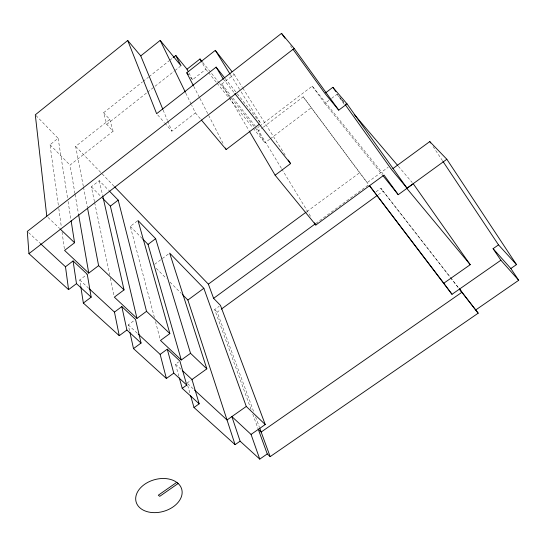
<?xml version="1.0" encoding="UTF-8"?>
<svg xmlns="http://www.w3.org/2000/svg" width="546" height="546" viewBox="0 0 546 546"><rect width="100%" height="100%" fill="white"/><g stroke="black" fill="none" stroke-linecap="round" stroke-linejoin="round"><path stroke-width="0.41" stroke-dasharray="2.73 2.05" d="M58.34 205.139L50.014 144.758L58.122 138.315L35.879 115.424M74.959 193.564L70.018 165.097L113.077 131.224L106.763 124.372L103.59 112.722L142.369 81.996M143.038 81.463L148.389 77.225M149.058 76.693L169.117 60.804M169.786 60.272L172.461 58.149M83.333 186.336L75.641 146.396L109.753 119.458L103.59 112.722M106.763 124.372L146.901 92.697M147.57 92.172L174.331 71.055M175 70.523L180.351 66.305M190.404 77.211L192.479 79.736L205.835 69.26L202.088 62.647M229.04 96.567L221.717 84.077L234.159 74.392L233.115 73.062M94.478 201.733L91.366 186.8L99.27 180.651L108.729 190.383M164.803 123.062L171.881 131.183L195.413 112.913L191.707 105.276M281.34 168.243L257.03 128.208L259.05 126.665M259.719 126.153L312.223 86.111L382.971 173.758M154.402 317.472L130.282 226.365L137.981 220.495M269.663 139.278L264.947 142.854L257.951 131.299L262.681 127.696M263.356 127.184L303.214 96.819L367.192 182.63L388.158 167.253M80.644 285.735L79.736 279.962L87.264 274.242M270.338 138.766L311.452 107.589M312.223 86.111L324.877 103.46L328.931 100.389M331.634 98.348L337.039 94.26L345.325 103.986M154.641 264.339L168.284 254.108M129.518 330.589L128.249 324.856L134.214 320.441M306.927 211.555L359.623 172.734L368.721 184.685L315.875 223.41M251.037 409.404L214.687 309.589L219.171 306.313M376.085 191.748L380.896 188.24L450.102 276.959M253.542 411.274L217.192 312.141L220.632 309.63M378.248 194.71L383.067 191.196L449.89 276.897M178.87 376.262L175.519 364.182L178.644 361.916M187.005 383.094L191.373 379.955M187.626 383.674L193.885 389.441M28.549 232.582L39.817 243.011M79.736 279.962L88.418 287.995M128.249 324.856L137.633 333.538M175.519 364.182L181.013 369.294M47.993 217.397L59.473 228.337M156.258 268.352L166.407 278.515M169.983 282.105L181.32 293.461M50.014 144.758L70.018 165.097M91.366 186.8L100.874 196.464M130.282 226.365L142.117 238.397M214.687 309.589L217.192 312.141M75.641 146.396L113.991 186.193M157.719 114.947L164.257 122.441M398.348 166.264L412.162 182.48M195.413 112.913L200.812 119.335M324.877 103.46L382.289 174.856M202.662 62.292L219.144 82.862M219.676 83.524L230.842 97.461M231.368 98.123L254.764 127.32M255.296 127.982L257.951 131.299M205.835 69.26L207.971 71.915M208.504 72.577L216.489 82.521M217.021 83.183L252.696 127.607M253.228 128.269L264.947 142.854M221.717 84.077L230.678 95.27M232.787 97.905L257.03 128.208M223.13 78.863L234.282 92.875M225.129 78.481L236.8 93.175M237.326 93.844L260.654 123.225L240.001 90.035M450.621 277.634L458.49 287.715M450.416 277.566L458.763 288.274M303.214 96.819L359.623 172.734M380.896 188.24L383.067 191.196M290.479 45.789L291.974 47.857M337.039 94.26L344.437 104.614M340.247 97.693L341.728 99.768M342.219 100.457L344.683 103.911M433.06 146.533L442.478 160.681M234.159 74.392L242.349 87.346M242.806 88.07L285.565 155.706M230.569 74.884L239.551 89.319M281.784 168.973L310.961 217.021M229.47 97.304L248.853 130.371M188.964 72.966L192.479 79.736M193.734 86.336L199.529 97.618M199.918 98.376L223.485 144.267M185.776 93.059L191.339 104.511M163.124 110.012L167.342 120.202M167.663 120.987L171.881 131.183M255.589 416.871L259.405 427.265M252.784 414.196L258.306 429.374M187.701 385.537L190.035 393.673M109.753 119.458L113.077 131.224M155.487 321.574L160.046 338.813M99.27 180.651L102.648 195.543M94.649 202.559L109.685 274.747M110.374 278.064L114.005 295.488M83.497 187.176L87.353 207.207M75.102 194.403L78.44 213.663M58.122 138.315L67.547 198.109M68.073 201.474L70.994 220.004M58.804 208.49L61.343 226.938M62.039 231.968L64.353 248.744"/><path stroke-width="0.82" d="M162.804 109.227L140.752 55.904L127.716 40.493L35.292 114.817L46.785 216.243M140.752 55.904L160.19 40.39L181.019 65.773L175.805 55.501L173.13 57.623M188.186 71.465L187.012 69.206L200 58.975L202.129 61.63M193.345 85.586L186.78 72.795L215.308 50.355L232.064 71.724M224.604 77.812L216.12 67.131L156.634 113.698L127.716 40.493M516.489 264.612L498.512 244.874L493.086 248.676L510.844 268.523L516.489 264.612L446.84 159.261L407.029 188.172L347.044 103.917L338.745 110.162L294.178 48.458L281.497 33.381L27.3 231.422L28.958 253.658L68.578 289.639L76.481 283.647L73.075 260.954L65.479 266.762L68.578 289.639M28.958 253.658L294.178 48.458M118.189 200.123L146.519 311.322L136.978 318.386L110.381 206.135L118.189 200.123L109.316 190.998M71.13 220.843L74.577 242.738L64.578 250.416L88.759 273.116L98.608 265.636L87.517 208.04M201.358 119.977L226.187 149.529L259.302 124.256M325.566 92.854L332.842 87.326L347.044 103.917M181.299 359.998L148.034 244.417L155.637 238.67L137.981 220.495L169.861 333.586L160.483 340.451L181.299 359.998L190.534 353.303L155.637 238.67M119.26 335.681L114.462 312.094L121.819 306.606L126.904 330.023L119.26 335.681L83.354 303.057L91.175 297.167L87.264 274.242L73.075 260.954M369.253 185.326L443.789 283.224L470.229 264.694L413.261 183.777L398.232 194.69L384.036 175.075L315.827 225.027L275.123 175.198L290.574 163.616L288.295 160.019M102.832 196.376L124.038 289.892L114.353 297.147L136.978 318.386M267.253 453.931L270.174 456.633L478.187 313.186L459.534 289.059L461.896 292.294L261.159 432.057L258.306 429.374L267.253 453.931L259.753 459.104L251.064 434.425L265.24 424.535L220.454 305.378L213.609 298.341L208.374 284.152L306.245 212.06M235.087 444.669L187.885 300.041L203.842 288.288L169.649 253.085L206.838 368.85L192.001 379.504L199.174 403.815L193.994 407.5L235.087 444.669L240.103 441.175L231.879 416.584L251.064 434.425M166.387 378.48L160.149 354.381L167.274 349.181L173.778 373.136L166.387 378.48L133.497 348.607L141.066 343.052L135.538 319.458L121.819 306.606M213.609 298.341L315.192 223.908M392.922 168.564L429.77 141.578L446.84 159.261M221.321 309.125L376.87 195.714M199.174 403.815L182.221 388.349L186.766 385.087L179.9 361.008L167.274 349.181M203.842 288.288L246.273 406.456L227.034 419.997L194.512 390.015M176.706 482.371L158.32 495.202L159.746 496.334L178.112 483.517M369.226 185.353L452.006 294.308L500.866 260.244L518.7 280.275L475.798 309.903M240.103 441.175L259.753 459.104M76.481 283.647L91.175 297.167M126.904 330.023L141.066 343.052M173.778 373.136L186.766 385.087M40.445 243.591L65.479 266.762M89.039 288.568L114.462 312.094M138.254 334.118L160.149 354.381M182.234 370.427L192.001 379.504M60.08 228.917L74.577 242.738M98.608 265.636L124.038 289.892M146.519 311.322L169.861 333.586M190.534 353.303L206.838 368.85M246.273 406.456L265.24 424.535M182.514 294.656L187.885 300.041M102.655 198.28L110.381 206.135M142.711 238.998L148.034 244.417M114.578 186.807L208.374 284.152M354.163 114.367L397.795 165.615M407.029 188.172L391.557 169.567L345.181 104.607M406.743 188.302L470.229 264.694M338.745 110.162L324.904 93.359L292.977 49.236M186.78 72.795L188.336 74.686M175.805 55.501L187.012 69.206M382.821 175.519L398.232 194.69M234.807 93.543L290.574 163.616M459.288 288.943L478.187 313.186M443.789 283.224L452.006 294.308M281.497 33.381L284.992 38.206M332.842 87.326L335.804 91.475M493.086 248.676L500.866 260.244M510.844 268.523L518.7 280.275M429.77 141.578L430.712 142.997M442.949 161.391L498.512 244.874M215.308 50.355L230.125 74.167M314.496 222.843L315.827 225.027M216.12 67.131L223.13 78.863M249.283 131.108L275.123 175.198M200 58.975L201.672 61.916M225.416 148.027L226.187 149.529M160.19 40.39L185.408 92.301M259.698 428.064L270.174 456.633M190.499 395.297L193.994 407.5M179.313 377.88L182.221 388.349M129.88 332.227L133.497 348.607M78.59 214.496L88.759 273.116M80.774 286.561L83.354 303.057M177.47 482.903L175.471 481.511A23.676 16.469 -15.5 0 0 137.142 492.71A23.676 16.469 -15.5 0 0 160.756 512.039A23.676 16.469 -15.5 0 0 179.143 484.514L177.47 482.903"/></g></svg>
